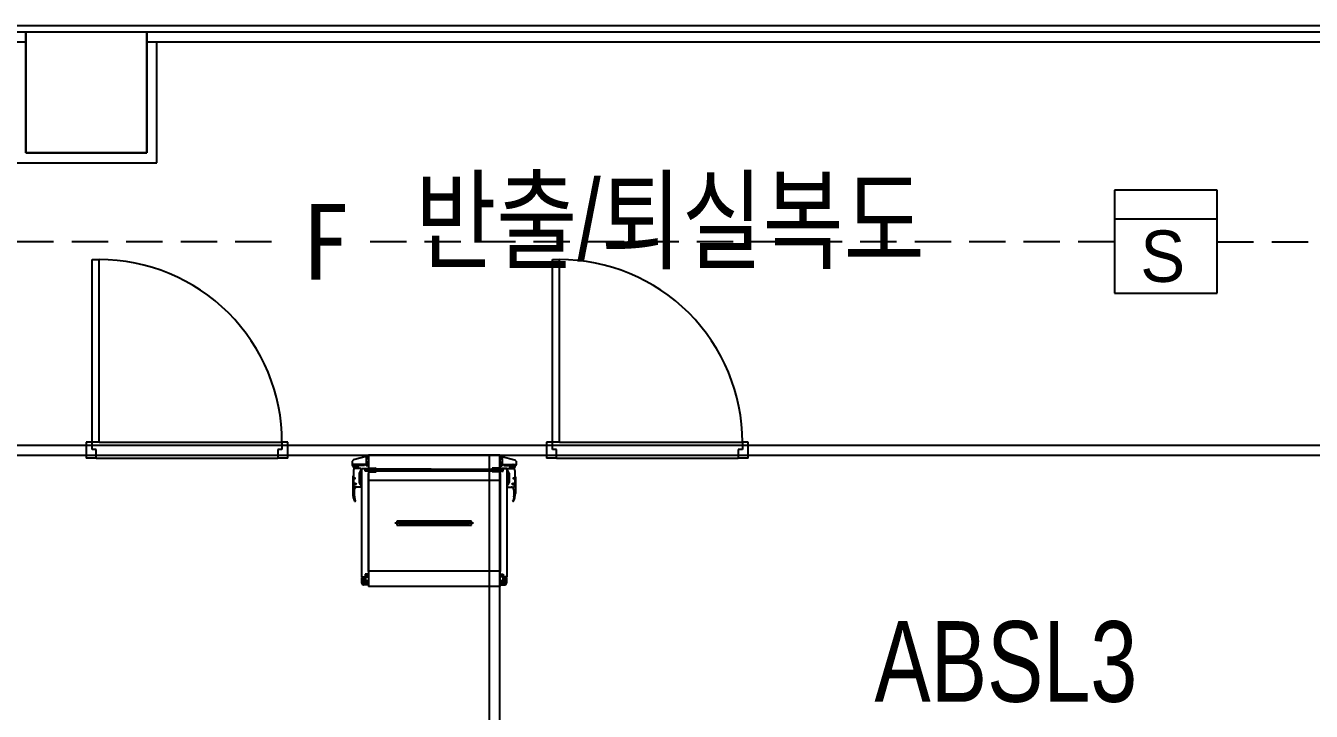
# Model space of a CAD drawing. Header units: millimetres. Extents: x 1710 to 94914, y 1329 to 63037.
# Drawn here: x 29981 to 36355, y 48525 to 51924 of the extents above; entities that cross this region are included whole.
import ezdxf
from ezdxf.enums import TextEntityAlignment as Align

# ---------------------------------------------------------------- set-up
doc = ezdxf.new("R2010")
doc.units = ezdxf.units.MM
doc.header["$LTSCALE"] = 120
doc.linetypes.add('HIDDENX2', pattern=[0.75, 0.5, -0.25])
for name, color, linetype in [('ARCH', 9, 'Continuous'), ('DET', 2, 'Continuous'), ('DET-S', 2, 'Continuous'), ('fire', 2, 'Continuous'), ('fire-l', 4, 'Continuous')]:
    doc.layers.add(name, color=color, linetype=linetype)
doc.styles.add('GHD', font='')
doc.styles.add('ghs', font='')
doc.styles.add('돋움', font='')
doc.styles.get('GHD').set_extended_font_data('Dotum')
doc.styles.get('ghs').set_extended_font_data('Dotum')
doc.styles.get('돋움').set_extended_font_data('DotumChe')

# ---------------------------------------------------------------- blocks, each defined once
blk = doc.blocks.new('e-01')
at = {"layer": 'DET'}
for p, q in [((1.5, 1.5), (-1.5, 1.5)), ((-1.5, 1.5), (-1.5, -1.5)), ((1.5, -1.5), (1.5, 1.5)), ((1.5, 0.66), (-1.5, 0.66))]:
    blk.add_line(p, q, dxfattribs=at)
at = {"layer": 'DET-S'}
blk.add_line((-1.5, -1.5), (1.5, -1.5), dxfattribs=at)
at = {"layer": 'DET', "color": 1, "style": 'ghs'}
blk.add_text('S', height=1.5, dxfattribs=at).set_placement((-0.745, -1.172))

msp = doc.modelspace()

# ---------------------------------------------------------------- linework, layer by layer
at = {"layer": 'ARCH', "color": 9}
for p, q in [((59231.3, 51924.2, 0), (23781.3, 51924.1, 0)), ((59231.3, 51924.2, 0), (23781.3, 51924.1, 0)), ((23781.3, 51894.2, 0), (29981.3, 51894.2, 0)), ((29981.3, 51894.2, 0), (29981.3, 51294.2, 0)), ((29981.3, 51894.2, 0), (30581.3, 51894.2, 0)), ((29981.3, 51294.2, 0), (29981.3, 51894.2, 0)), ((29981.3, 51894.2, 0), (30581.3, 51894.2, 0)), ((29981.3, 51294.2, 0), (29981.3, 51894.2, 0)), ((30581.3, 51894.2, 0), (39881.3, 51894.2, 0)), ((30581.3, 51294.2, 0), (30581.3, 51894.2, 0)), ((30581.3, 51894.2, 0), (30581.3, 51294.2, 0)), ((30581.3, 51894.2, 0), (30581.3, 51294.2, 0)), ((23781.3, 51844.2, 0), (29981.3, 51844.2, 0)), ((30581.3, 51844.2, 0), (39881.3, 51844.2, 0)), ((30631.3, 51244.2, 0), (30631.3, 51844.2, 0)), ((29981.3, 51294.2, 0), (30581.3, 51294.2, 0)), ((30581.3, 51294.2, 0), (29981.3, 51294.2, 0)), ((30581.3, 51294.2, 0), (29981.3, 51294.2, 0)), ((29931.3, 51244.2, 0), (30631.3, 51244.2, 0)), ((30310.7, 49859.2, 0), (30310.7, 50764.5, 0)), ((30310.7, 50764.5, 0), (30346, 50764.5, 0)), ((30346, 49859.2, 0), (30346, 50764.5, 0)), ((32593.1, 49859.2, 0), (32593.1, 50764.5, 0)), ((32593.1, 50764.5, 0), (32628.3, 50764.5, 0)), ((32628.3, 49859.2, 0), (32628.3, 50764.5, 0)), ((30310.7, 49859.2, 0), (30281.3, 49859.2, 0)), ((30281.3, 49859.2, 0), (30281.3, 49779.2, 0)), ((30310.7, 49823.3, 0), (30310.7, 49859.2, 0)), ((30346, 49859.2, 0), (30310.7, 49859.2, 0)), ((30346, 49859.2, 0), (31252, 49859.2, 0)), ((31252, 49859.2, 0), (31252, 49823.3, 0)), ((31281.3, 49859.2, 0), (31252, 49859.2, 0)), ((31281.3, 49779.2, 0), (31281.3, 49859.2, 0)), ((32593.1, 49859.2, 0), (32563.7, 49859.2, 0)), ((32563.7, 49859.2, 0), (32563.7, 49779.2, 0)), ((32593.1, 49823.3, 0), (32593.1, 49859.2, 0)), ((32628.3, 49859.2, 0), (32593.1, 49859.2, 0)), ((32628.3, 49859.2, 0), (33534.4, 49859.2, 0)), ((33534.4, 49859.2, 0), (33534.4, 49823.3, 0)), ((33563.7, 49859.2, 0), (33534.4, 49859.2, 0)), ((33563.7, 49779.2, 0), (33563.7, 49859.2, 0)), ((23831.3, 49794.2, 0), (42281.3, 49794.2, 0)), ((29431.3, 49844.2, 0), (42281.3, 49844.2, 0)), ((30281.3, 49844.2, 0), (30281.3, 49794.2, 0)), ((30281.3, 49844.2, 0), (30281.3, 49794.2, 0)), ((30331.2, 49823.3, 0), (30310.7, 49823.3, 0)), ((30331.2, 49779.2, 0), (30331.2, 49823.3, 0)), ((31231.5, 49823.3, 0), (31231.5, 49779.2, 0)), ((31252, 49823.3, 0), (31231.5, 49823.3, 0)), ((31252, 49823.3, 0), (31231.5, 49823.3, 0)), ((31281.3, 49794.2, 0), (31281.3, 49844.2, 0)), ((31668.8, 49787.6, 0), (31607.1, 49771.2, 0)), ((31669.1, 49787.6, 0), (31669.1, 49741.4, 0)), ((31671.9, 49780.1, 0), (31669.1, 49782.9, 0)), ((31680.3, 49787.6, 0), (31669.2, 49787.6, 0)), ((31680.3, 49787.6, 0), (31680.3, 49741.4, 0)), ((31681.3, 49794.2, 0), (31681.3, 49144.2, 0)), ((32331.3, 49794.2, 0), (31681.3, 49794.2, 0)), ((32281.3, 46194.2, 0), (32281.3, 49794.2, 0)), ((32331.3, 46194.2, 0), (32331.3, 49794.2, 0)), ((32331.3, 49794.2, 0), (32331.3, 49144.2, 0)), ((32332.4, 49787.6, 0), (32332.4, 49741.4, 0)), ((32332.4, 49787.6, 0), (32343.5, 49787.6, 0)), ((32340.8, 49780.1, 0), (32343.6, 49782.9, 0)), ((32343.6, 49787.6, 0), (32343.6, 49741.4, 0)), ((32343.9, 49787.6, 0), (32405.6, 49771.2, 0)), ((32563.7, 49844.2, 0), (32563.7, 49794.2, 0)), ((32563.7, 49844.2, 0), (32563.7, 49794.2, 0)), ((32613.6, 49823.3, 0), (32593.1, 49823.3, 0)), ((32613.6, 49779.2, 0), (32613.6, 49823.3, 0)), ((33513.9, 49823.3, 0), (33513.9, 49779.2, 0)), ((33534.4, 49823.3, 0), (33513.9, 49823.3, 0)), ((33534.4, 49823.3, 0), (33513.9, 49823.3, 0)), ((33563.7, 49794.2, 0), (33563.7, 49844.2, 0)), ((30331.2, 49779.2, 0), (30281.3, 49779.2, 0)), ((30331.2, 49779.2, 0), (31231.5, 49779.2, 0)), ((31281.3, 49779.2, 0), (31231.5, 49779.2, 0)), ((31600.2, 49764.4, 0), (31600.2, 49748.9, 0)), ((31669.1, 49748.9, 0), (31600.2, 49748.9, 0)), ((31600.3, 49748, 0), (31600.3, 49746.4, 0)), ((31600.3, 49745.8, 0), (31607.6, 49734.8, 0)), ((31615.3, 49748.9, 0), (31601.1, 49748.9, 0)), ((31605.8, 49718.7, 0), (31605.8, 49646, 0)), ((31643.6, 49728.1, 0), (31615.3, 49728.1, 0)), ((31616.2, 49748, 0), (31616.2, 49737.6, 0)), ((31660.6, 49744.2, 0), (31616.2, 49744.2, 0)), ((31618.8, 49739.5, 0), (31622.6, 49739.5, 0)), ((31618.8, 49728.1, 0), (31618.8, 49739.5, 0)), ((31632.9, 49728.1, 0), (31632.9, 49728.1, 0)), ((31643.6, 49728.1, 0), (31643.6, 49636.6, 0)), ((31646.4, 49728.1, 0), (31646.4, 49191.4, 0)), ((31646.4, 49728.1, 0), (31679.5, 49728.1, 0)), ((31660.6, 49748.9, 0), (31660.6, 49744.2, 0)), ((31664.6, 49715.1, 0), (31664.6, 49728.1, 0)), ((31683.7, 49778.2, 0), (31666.1, 49778.2, 0)), ((31683.3, 49750.8, 0), (31666.1, 49750.8, 0)), ((31680.8, 49726.9, 0), (31666.2, 49726.9, 0)), ((31666.2, 49726.9, 0), (31666.2, 49716.4, 0)), ((31666.2, 49723.7, 0), (31666.3, 49723.8, 0)), ((31666.2, 49723.8, 0), (31666.3, 49723.8, 0)), ((31666.9, 49721, 0), (31666.9, 49721.6, 0)), ((31666.9, 49721.6, 0), (31667.5, 49721.5, 0)), ((31666.9, 49721, 0), (31667.5, 49721.5, 0)), ((31671.9, 49776.3, 0), (31669.1, 49773.4, 0)), ((31680.3, 49760.2, 0), (31669.1, 49760.2, 0)), ((31680.3, 49741.4, 0), (31669.1, 49741.4, 0)), ((31672, 49752.7, 0), (31669.2, 49755.5, 0)), ((31672, 49748.9, 0), (31669.2, 49746.1, 0)), ((31670.4, 49724, 0), (31671, 49724.2, 0)), ((31670.8, 49723.5, 0), (31670.4, 49724, 0)), ((31670.8, 49723.5, 0), (31671, 49724.2, 0)), ((31671.9, 49780.1, 0), (31671.9, 49776.3, 0)), ((31680.3, 49780.1, 0), (31671.9, 49780.1, 0)), ((31680.3, 49776.3, 0), (31671.9, 49776.3, 0)), ((31672, 49752.7, 0), (31672, 49748.9, 0)), ((31680.3, 49752.7, 0), (31672, 49752.7, 0)), ((31680.3, 49748.9, 0), (31672, 49748.9, 0)), ((31673.4, 49726.5, 0), (31673.7, 49726.7, 0)), ((31673.4, 49726.5, 0), (31673.4, 49726.7, 0)), ((31674, 49719.7, 0), (31674, 49720.3, 0)), ((31674, 49720.3, 0), (31674.6, 49720.2, 0)), ((31674, 49719.7, 0), (31674.6, 49720.2, 0)), ((31674.2, 49718.3, 0), (31674.8, 49718.5, 0)), ((31674.6, 49717.9, 0), (31674.2, 49718.3, 0)), ((31674.6, 49717.9, 0), (31674.8, 49718.5, 0)), ((31676.2, 49722.7, 0), (31677, 49722.5, 0)), ((31676.3, 49721.8, 0), (31676.2, 49722.7, 0)), ((31676.3, 49721.8, 0), (31677, 49722.5, 0)), ((31677.3, 49726.3, 0), (31677.9, 49726.4, 0)), ((31677.6, 49725.8, 0), (31677.3, 49726.3, 0)), ((31677.6, 49725.8, 0), (31677.9, 49726.4, 0)), ((31721.4, 49721.2, 0), (31677.8, 49721.1, 0)), ((31679.5, 49726.9, 0), (31679.5, 49728.1, 0)), ((31680.5, 49725.2, 0), (31680.5, 49725.7, 0)), ((31680.5, 49725.7, 0), (31680.8, 49725.7, 0)), ((31680.5, 49725.2, 0), (31680.8, 49725.4, 0)), ((31680.8, 49716.4, 0), (31680.8, 49726.9, 0)), ((31719.1, 49730.6, 0), (31681.3, 49711.7, 0)), ((31681.3, 49730.6, 0), (31719.1, 49711.7, 0)), ((31681.3, 49730.6, 0), (31719.1, 49730.6, 0)), ((31681.3, 49726.3, 0), (31681.3, 49707.4, 0)), ((31681.3, 49726.3, 0), (31681.3, 49707.4, 0)), ((31719.1, 49730.6, 0), (31719.1, 49711.7, 0)), ((31719.1, 49725.9, 0), (32293.6, 49725.9, 0)), ((31991.6, 49725.9, 0), (31719.1, 49725.9, 0)), ((32291.3, 49721.2, 0), (32334.9, 49721.1, 0)), ((32331.3, 49730.6, 0), (32293.6, 49730.6, 0)), ((32293.6, 49730.6, 0), (32331.3, 49711.7, 0)), ((32331.3, 49730.6, 0), (32293.6, 49711.7, 0)), ((32293.6, 49730.6, 0), (32293.6, 49711.7, 0)), ((32329, 49778.2, 0), (32346.6, 49778.2, 0)), ((32329.4, 49750.8, 0), (32346.6, 49750.8, 0)), ((32331.3, 49726.3, 0), (32331.3, 49707.4, 0)), ((32332, 49726.3, 0), (32331.7, 49726.3, 0)), ((32331.9, 49725.8, 0), (32331.7, 49726, 0)), ((32331.9, 49716.4, 0), (32331.9, 49726.9, 0)), ((32331.9, 49726.9, 0), (32346.5, 49726.9, 0)), ((32331.9, 49725.8, 0), (32332, 49726.3, 0)), ((32332.4, 49780.1, 0), (32340.8, 49780.1, 0)), ((32332.4, 49776.3, 0), (32340.8, 49776.3, 0)), ((32332.4, 49760.2, 0), (32343.6, 49760.2, 0)), ((32332.4, 49752.7, 0), (32340.7, 49752.7, 0)), ((32332.4, 49748.9, 0), (32340.7, 49748.9, 0)), ((32332.4, 49741.4, 0), (32343.6, 49741.4, 0)), ((32366.3, 49728.1, 0), (32333.2, 49728.1, 0)), ((32333.2, 49726.9, 0), (32333.2, 49728.1, 0)), ((32334.2, 49728.1, 0), (32366.3, 49728.1, 0)), ((32334.9, 49726.4, 0), (32334.6, 49727.1, 0)), ((32335.2, 49726.9, 0), (32334.6, 49727.1, 0)), ((32334.9, 49726.4, 0), (32335.2, 49726.9, 0)), ((32336.3, 49723.3, 0), (32335.4, 49723.2, 0)), ((32336.2, 49722.4, 0), (32335.4, 49723.2, 0)), ((32336.2, 49722.4, 0), (32336.3, 49723.3, 0)), ((32337.9, 49718.5, 0), (32337.7, 49719.1, 0)), ((32338.2, 49718.9, 0), (32337.7, 49719.1, 0)), ((32338.5, 49720.9, 0), (32337.9, 49720.8, 0)), ((32338.4, 49720.3, 0), (32337.9, 49720.8, 0)), ((32337.9, 49718.5, 0), (32338.2, 49718.9, 0)), ((32338.4, 49720.3, 0), (32338.5, 49720.9, 0)), ((32339, 49727.1, 0), (32338.7, 49727.3, 0)), ((32339, 49727.1, 0), (32339, 49727.3, 0)), ((32340.7, 49752.7, 0), (32343.5, 49755.5, 0)), ((32340.7, 49752.7, 0), (32340.7, 49748.9, 0)), ((32340.7, 49748.9, 0), (32343.5, 49746.1, 0)), ((32340.8, 49780.1, 0), (32340.8, 49776.3, 0)), ((32340.8, 49776.3, 0), (32343.6, 49773.4, 0)), ((32341.7, 49724.1, 0), (32341.5, 49724.8, 0)), ((32342, 49724.6, 0), (32341.5, 49724.8, 0)), ((32341.7, 49724.1, 0), (32342, 49724.6, 0)), ((32343.6, 49748.9, 0), (32412.5, 49748.9, 0)), ((32344.5, 49716.8, 0), (32344.5, 49716.8, 0)), ((32344.6, 49716.8, 0), (32344.5, 49716.8, 0)), ((32345.6, 49722.2, 0), (32345, 49722.1, 0)), ((32345.5, 49721.6, 0), (32345, 49722.1, 0)), ((32345.5, 49721.6, 0), (32345.6, 49722.2, 0)), ((32346.3, 49724.3, 0), (32346.2, 49724.4, 0)), ((32346.3, 49724.4, 0), (32346.2, 49724.4, 0)), ((32346.5, 49726.9, 0), (32346.5, 49716.4, 0)), ((32348.1, 49715.1, 0), (32348.1, 49728.1, 0)), ((32352.1, 49748.9, 0), (32352.1, 49744.2, 0)), ((32352.1, 49744.2, 0), (32396.5, 49744.2, 0)), ((32366.3, 49728.1, 0), (32366.3, 49191.4, 0)), ((32369.1, 49728.1, 0), (32369.1, 49636.6, 0)), ((32369.1, 49728.1, 0), (32397.4, 49728.1, 0)), ((32379.7, 49728.1, 0), (32379.7, 49728.1, 0)), ((32393.9, 49739.5, 0), (32390.1, 49739.5, 0)), ((32393.9, 49728.1, 0), (32393.9, 49739.5, 0)), ((32396.5, 49748, 0), (32396.5, 49737.6, 0)), ((32397.4, 49748.9, 0), (32411.6, 49748.9, 0)), ((32412.4, 49745.8, 0), (32405, 49734.8, 0)), ((32406.8, 49718.7, 0), (32406.8, 49646, 0)), ((32412.4, 49748, 0), (32412.4, 49746.4, 0)), ((32412.5, 49764.4, 0), (32412.5, 49748.9, 0)), ((32613.6, 49779.2, 0), (32563.7, 49779.2, 0)), ((32613.6, 49779.2, 0), (33513.9, 49779.2, 0)), ((33563.7, 49779.2, 0), (33513.9, 49779.2, 0)), ((31603, 49687.6, 0), (31603, 49604.7, 0)), ((31606.8, 49680, 0), (31614.3, 49680, 0)), ((31610.6, 49683.8, 0), (31610.6, 49676.2, 0)), ((31615.3, 49657.4, 0), (31615.3, 49646, 0)), ((31646, 49697.9, 0), (31633, 49697.9, 0)), ((31646, 49664, 0), (31633, 49664, 0)), ((31635.1, 49705.5, 0), (31635.1, 49659.2, 0)), ((31637, 49699.8, 0), (31635.1, 49701.7, 0)), ((31637, 49696.1, 0), (31635.1, 49694.2, 0)), ((31637, 49665.9, 0), (31635.1, 49667.7, 0)), ((31637, 49662.1, 0), (31635.1, 49660.2, 0)), ((31637, 49699.8, 0), (31637, 49696.1, 0)), ((31643.6, 49699.8, 0), (31637, 49699.8, 0)), ((31643.6, 49696.1, 0), (31637, 49696.1, 0)), ((31637, 49665.9, 0), (31637, 49662.1, 0)), ((31643.6, 49665.9, 0), (31637, 49665.9, 0)), ((31643.6, 49662.1, 0), (31637, 49662.1, 0)), ((31679.4, 49715.1, 0), (31664.6, 49715.1, 0)), ((31666.2, 49716.4, 0), (31680.8, 49716.4, 0)), ((31667.8, 49716.2, 0), (31668, 49716.2, 0)), ((31668, 49716.2, 0), (31668, 49716.2, 0)), ((31679.5, 49704.6, 0), (31679.5, 49217.2, 0)), ((31681.3, 49711.7, 0), (31719.1, 49711.7, 0)), ((32331.3, 49669.2, 0), (31681.3, 49669.2, 0)), ((31719.1, 49716.3, 0), (32293.6, 49716.3, 0)), ((31991.6, 49716.3, 0), (31719.1, 49716.3, 0)), ((32331.3, 49711.7, 0), (32293.6, 49711.7, 0)), ((32346.5, 49716.4, 0), (32331.9, 49716.4, 0)), ((32333.2, 49704.6, 0), (32333.2, 49217.2, 0)), ((32333.3, 49715.1, 0), (32348.1, 49715.1, 0)), ((32366.7, 49697.9, 0), (32379.7, 49697.9, 0)), ((32366.7, 49664, 0), (32379.7, 49664, 0)), ((32369.1, 49699.8, 0), (32375.7, 49699.8, 0)), ((32369.1, 49696.1, 0), (32375.7, 49696.1, 0)), ((32369.1, 49665.9, 0), (32375.7, 49665.9, 0)), ((32369.1, 49662.1, 0), (32375.7, 49662.1, 0)), ((32375.7, 49699.8, 0), (32377.6, 49701.7, 0)), ((32375.7, 49699.8, 0), (32375.7, 49696.1, 0)), ((32375.7, 49696.1, 0), (32377.6, 49694.2, 0)), ((32375.7, 49665.9, 0), (32377.6, 49667.7, 0)), ((32375.7, 49665.9, 0), (32375.7, 49662.1, 0)), ((32375.7, 49662.1, 0), (32377.6, 49660.2, 0)), ((32377.6, 49705.5, 0), (32377.6, 49659.2, 0)), ((32397.4, 49657.4, 0), (32397.4, 49646, 0)), ((32405.9, 49680, 0), (32398.4, 49680, 0)), ((32402.1, 49683.8, 0), (32402.1, 49676.2, 0)), ((32409.7, 49687.6, 0), (32409.7, 49604.7, 0)), ((31609.6, 49651.7, 0), (31620.9, 49651.7, 0)), ((31643.6, 49636.6, 0), (31615.3, 49636.6, 0)), ((32369.1, 49636.6, 0), (32397.4, 49636.6, 0)), ((32403.1, 49651.7, 0), (32391.7, 49651.7, 0)), ((31610.7, 49587.7, 0), (31613.7, 49572.7, 0)), ((31613.2, 49566.6, 0), (31612.8, 49566.7, 0)), ((31613.7, 49572.7, 0), (31614.4, 49567.6, 0)), ((32399, 49572.7, 0), (32398.3, 49567.6, 0)), ((32402, 49587.7, 0), (32399, 49572.7, 0)), ((32399.4, 49566.6, 0), (32399.9, 49566.7, 0)), ((32191.2, 49466.8, 0), (31821.5, 49466.8, 0)), ((31821.5, 49466.8, 0), (31821.5, 49448.3, 0)), ((31834.4, 49466.8, 0), (31834.4, 49448.3, 0)), ((32175.1, 49463.6, 0), (31837.6, 49463.6, 0)), ((31837.6, 49463.6, 0), (31837.6, 49451.5, 0)), ((32175.1, 49451.5, 0), (32175.1, 49463.6, 0)), ((32178.3, 49448.3, 0), (32178.3, 49466.8, 0)), ((32191.2, 49448.3, 0), (32191.2, 49466.8, 0)), ((32201.8, 49457.5, 0), (31810.9, 49457.5, 0)), ((31821.5, 49448.3, 0), (32191.2, 49448.3, 0)), ((31837.6, 49451.5, 0), (32175.1, 49451.5, 0)), ((32331.3, 49219.2, 0), (31681.3, 49219.2, 0)), ((31668.6, 49182.8, 0), (31644.5, 49182.8, 0)), ((31654.4, 49162, 0), (31645.9, 49162, 0)), ((31646.4, 49191.4, 0), (31679.5, 49191.4, 0)), ((31646.9, 49187.5, 0), (31646.9, 49162, 0)), ((31662.9, 49190.4, 0), (31649.7, 49190.4, 0)), ((31662.9, 49176.2, 0), (31649.7, 49176.2, 0)), ((31650.7, 49176.2, 0), (31661, 49176.2, 0)), ((31654, 49182.8, 0), (31651.6, 49180.9, 0)), ((31661, 49180.9, 0), (31651.6, 49180.9, 0)), ((31651.6, 49176.2, 0), (31651.6, 49180.9, 0)), ((31662, 49176.2, 0), (31651.6, 49176.2, 0)), ((31654, 49182.8, 0), (31654, 49190.4, 0)), ((31658.7, 49182.8, 0), (31654, 49182.8, 0)), ((31655.4, 49162, 0), (31657.3, 49162, 0)), ((31656.3, 49175.2, 0), (31656.3, 49190.4, 0)), ((31656.3, 49163.9, 0), (31656.3, 49172.4, 0)), ((31656.3, 49171.5, 0), (31665.7, 49171.5, 0)), ((31656.3, 49163, 0), (31656.3, 49161.1, 0)), ((31656.3, 49160.1, 0), (31656.3, 49151.7, 0)), ((31673.3, 49152.6, 0), (31656.3, 49152.6, 0)), ((31658.2, 49162, 0), (31666.7, 49162, 0)), ((31658.7, 49182.8, 0), (31658.7, 49190.4, 0)), ((31658.7, 49182.8, 0), (31661, 49180.9, 0)), ((31661, 49176.2, 0), (31661, 49180.9, 0)), ((31679.4, 49204.5, 0), (31664.6, 49204.5, 0)), ((31664.6, 49204.5, 0), (31664.6, 49191.4, 0)), ((31665.7, 49171.5, 0), (31673.3, 49171.5, 0)), ((31665.8, 49187.5, 0), (31665.8, 49162, 0)), ((31666.2, 49203.2, 0), (31680.8, 49203.2, 0)), ((31666.2, 49192.6, 0), (31666.2, 49203.2, 0)), ((31666.2, 49195.7, 0), (31666.3, 49195.5, 0)), ((31666.2, 49195.5, 0), (31666.3, 49195.5, 0)), ((31680.8, 49192.6, 0), (31666.2, 49192.6, 0)), ((31666.9, 49198.3, 0), (31667.5, 49197.9, 0)), ((31666.9, 49198.3, 0), (31666.9, 49197.7, 0)), ((31666.9, 49197.7, 0), (31667.5, 49197.9, 0)), ((31667.8, 49203.2, 0), (31668, 49203.1, 0)), ((31668, 49203.2, 0), (31668, 49203.1, 0)), ((31669.5, 49162, 0), (31681.1, 49162, 0)), ((31670.8, 49195.8, 0), (31670.4, 49195.4, 0)), ((31670.4, 49195.4, 0), (31671, 49195.2, 0)), ((31670.5, 49168.6, 0), (31670.5, 49155.4, 0)), ((31670.5, 49166.8, 0), (31675.2, 49166.8, 0)), ((31670.5, 49157.3, 0), (31675.2, 49157.3, 0)), ((31670.8, 49195.8, 0), (31671, 49195.2, 0)), ((31677.1, 49171.5, 0), (31673.3, 49171.5, 0)), ((31677.1, 49152.6, 0), (31673.3, 49152.6, 0)), ((31673.4, 49192.9, 0), (31673.7, 49192.6, 0)), ((31673.4, 49192.9, 0), (31673.4, 49192.6, 0)), ((31674, 49199.6, 0), (31674.6, 49199.2, 0)), ((31674, 49199.6, 0), (31674, 49199.1, 0)), ((31674, 49199.1, 0), (31674.6, 49199.2, 0)), ((31674.6, 49201.5, 0), (31674.2, 49201, 0)), ((31674.2, 49201, 0), (31674.8, 49200.8, 0)), ((31674.6, 49201.5, 0), (31674.8, 49200.8, 0)), ((31675.2, 49166.8, 0), (31675.2, 49157.3, 0)), ((31677.1, 49164.4, 0), (31675.2, 49166.8, 0)), ((31677.1, 49159.7, 0), (31675.2, 49157.3, 0)), ((31676.3, 49197.5, 0), (31676.2, 49196.7, 0)), ((31676.2, 49196.7, 0), (31677, 49196.8, 0)), ((31676.3, 49197.5, 0), (31677, 49196.8, 0)), ((31677.1, 49164.4, 0), (31677.1, 49159.7, 0)), ((31677.1, 49164.4, 0), (31679.9, 49164.4, 0)), ((31677.1, 49159.7, 0), (31679.9, 49159.7, 0)), ((31677.6, 49193.6, 0), (31677.3, 49193.1, 0)), ((31677.3, 49193.1, 0), (31677.9, 49192.9, 0)), ((31677.6, 49193.6, 0), (31677.9, 49192.9, 0)), ((31679.5, 49192.6, 0), (31679.5, 49191.4, 0)), ((31679.9, 49168.6, 0), (31679.9, 49155.4, 0)), ((31680.5, 49194.2, 0), (31680.8, 49193.9, 0)), ((31680.5, 49194.2, 0), (31680.5, 49193.6, 0)), ((31680.5, 49193.6, 0), (31680.8, 49193.7, 0)), ((31680.8, 49203.2, 0), (31680.8, 49192.6, 0)), ((32331.3, 49144.2, 0), (31681.3, 49144.2, 0)), ((32343.2, 49162, 0), (32331.6, 49162, 0)), ((32331.9, 49203.2, 0), (32331.9, 49192.6, 0)), ((32346.5, 49203.2, 0), (32331.9, 49203.2, 0)), ((32331.9, 49192.6, 0), (32346.5, 49192.6, 0)), ((32332.2, 49194.2, 0), (32332, 49193.9, 0)), ((32332.3, 49193.6, 0), (32332, 49193.7, 0)), ((32332.2, 49194.2, 0), (32332.3, 49193.6, 0)), ((32332.8, 49168.6, 0), (32332.8, 49155.4, 0)), ((32335.6, 49164.4, 0), (32332.8, 49164.4, 0)), ((32335.6, 49159.7, 0), (32332.8, 49159.7, 0)), ((32333.2, 49192.6, 0), (32333.2, 49191.4, 0)), ((32366.3, 49191.4, 0), (32333.2, 49191.4, 0)), ((32333.3, 49204.5, 0), (32348.1, 49204.5, 0)), ((32335.2, 49193.6, 0), (32334.9, 49192.9, 0)), ((32335.5, 49193.1, 0), (32334.9, 49192.9, 0)), ((32335.2, 49193.6, 0), (32335.5, 49193.1, 0)), ((32335.6, 49171.5, 0), (32339.4, 49171.5, 0)), ((32335.6, 49164.4, 0), (32337.5, 49166.8, 0)), ((32335.6, 49164.4, 0), (32335.6, 49159.7, 0)), ((32335.6, 49159.7, 0), (32337.5, 49157.3, 0)), ((32335.6, 49152.6, 0), (32339.4, 49152.6, 0)), ((32336.5, 49197.5, 0), (32335.7, 49196.8, 0)), ((32336.6, 49196.7, 0), (32335.7, 49196.8, 0)), ((32336.5, 49197.5, 0), (32336.6, 49196.7, 0)), ((32337.5, 49166.8, 0), (32337.5, 49157.3, 0)), ((32342.2, 49166.8, 0), (32337.5, 49166.8, 0)), ((32342.2, 49157.3, 0), (32337.5, 49157.3, 0)), ((32338.2, 49201.5, 0), (32338, 49200.8, 0)), ((32338.5, 49201, 0), (32338, 49200.8, 0)), ((32338.2, 49201.5, 0), (32338.5, 49201, 0)), ((32338.7, 49199.6, 0), (32338.2, 49199.2, 0)), ((32338.8, 49199.1, 0), (32338.2, 49199.2, 0)), ((32338.7, 49199.6, 0), (32338.8, 49199.1, 0)), ((32339.3, 49192.9, 0), (32339, 49192.6, 0)), ((32339.3, 49192.9, 0), (32339.3, 49192.6, 0)), ((32347, 49171.5, 0), (32339.4, 49171.5, 0)), ((32339.4, 49152.6, 0), (32356.4, 49152.6, 0)), ((32342, 49195.8, 0), (32341.8, 49195.2, 0)), ((32342.3, 49195.4, 0), (32341.8, 49195.2, 0)), ((32342, 49195.8, 0), (32342.3, 49195.4, 0)), ((32342.2, 49168.6, 0), (32342.2, 49155.4, 0)), ((32344.1, 49182.8, 0), (32368.2, 49182.8, 0)), ((32344.8, 49203.2, 0), (32344.8, 49203.1, 0)), ((32344.9, 49203.2, 0), (32344.8, 49203.1, 0)), ((32345.8, 49198.3, 0), (32345.3, 49197.9, 0)), ((32345.9, 49197.7, 0), (32345.3, 49197.9, 0)), ((32345.8, 49198.3, 0), (32345.9, 49197.7, 0)), ((32354.5, 49162, 0), (32346, 49162, 0)), ((32346.5, 49192.6, 0), (32346.5, 49203.2, 0)), ((32346.6, 49195.7, 0), (32346.5, 49195.5, 0)), ((32346.6, 49195.5, 0), (32346.5, 49195.5, 0)), ((32346.9, 49187.5, 0), (32346.9, 49162, 0)), ((32356.4, 49171.5, 0), (32347, 49171.5, 0)), ((32348.1, 49204.5, 0), (32348.1, 49191.4, 0)), ((32349.8, 49190.4, 0), (32363, 49190.4, 0)), ((32349.8, 49176.2, 0), (32363, 49176.2, 0)), ((32350.7, 49176.2, 0), (32361.1, 49176.2, 0)), ((32354, 49182.8, 0), (32351.6, 49180.9, 0)), ((32351.6, 49180.9, 0), (32361.1, 49180.9, 0)), ((32351.6, 49176.2, 0), (32351.6, 49180.9, 0)), ((32362, 49176.2, 0), (32351.6, 49176.2, 0)), ((32354, 49182.8, 0), (32354, 49190.4, 0)), ((32354, 49182.8, 0), (32358.7, 49182.8, 0)), ((32357.3, 49162, 0), (32355.4, 49162, 0)), ((32356.4, 49175.2, 0), (32356.4, 49190.4, 0)), ((32356.4, 49163.9, 0), (32356.4, 49172.4, 0)), ((32356.4, 49163, 0), (32356.4, 49161.1, 0)), ((32356.4, 49160.1, 0), (32356.4, 49151.7, 0)), ((32358.3, 49162, 0), (32366.8, 49162, 0)), ((32358.7, 49182.8, 0), (32358.7, 49190.4, 0)), ((32358.7, 49182.8, 0), (32361.1, 49180.9, 0)), ((32361.1, 49176.2, 0), (32361.1, 49180.9, 0)), ((32365.8, 49187.5, 0), (32365.8, 49162, 0))]:
    msp.add_line(p, q, dxfattribs=at)
for centre, radius in [((31611.5, 49737.6, 0), 4.72), ((32401.2, 49737.6, 0), 4.72), ((31610.6, 49680, 0), 2.83), ((31615.3, 49651.7, 0), 3.78), ((32397.4, 49651.7, 0), 3.78), ((32402.1, 49680, 0), 2.83), ((31656.3, 49162, 0), 4.72), ((32356.4, 49162, 0), 4.72)]:
    msp.add_circle(centre, radius, dxfattribs=at)
for centre, radius, start, end in [((30347.3, 49859.8, 0), 904.7, 359.96385, 90.08492), ((32629.7, 49859.8, 0), 904.7, 359.96385, 90.08492), ((31669.2, 49786.7, 0), 0.944, 90, 104.80942), ((32343.5, 49786.7, 0), 0.944, 75.19058, 90), ((31609.4, 49762.3, 0), 9.44, 104.80942, 166.70904), ((31601.2, 49748, 0), 0.944, 90, 180), ((31601.2, 49746.4, 0), 0.944, 180, 213.42542), ((31611.5, 49737.6, 0), 6.13, 174.51142, 39.71514), ((31615.3, 49718.7, 0), 9.44, 90, 180), ((31615.3, 49748, 0), 0.944, 0, 90), ((31622.6, 49728.1, 0), 11.3, 0, 90), ((31648.3, 49705.5, 0), 13.2, 110.92483, 180), ((32364.4, 49705.5, 0), 13.2, 0, 69.07517), ((32390.1, 49728.1, 0), 11.3, 90, 180), ((32401.2, 49737.6, 0), 6.13, 140.28486, 5.48858), ((32397.4, 49748, 0), 0.944, 90, 180), ((32397.4, 49718.7, 0), 9.44, 0, 90), ((32403.3, 49762.3, 0), 9.44, 13.29096, 75.19058), ((32411.4, 49748, 0), 0.944, 0, 90), ((32411.4, 49746.4, 0), 0.944, 326.57458, 0), ((31605.8, 49687.6, 0), 2.83, 90, 180), ((31648.3, 49659.2, 0), 13.2, 180, 249.07517), ((32364.4, 49659.2, 0), 13.2, 290.92483, 0), ((32406.8, 49687.6, 0), 2.83, 0, 90), ((31694.5, 49607.1, 0), 91.5, 181.53104, 205.86463), ((31615.3, 49646, 0), 9.44, 180, 270), ((31768.9, 49607.1, 0), 159.4, 173.60619, 186.99451), ((31624, 49623, 0), 13.6, 86.78882, 171.97119), ((32388.7, 49623, 0), 13.6, 8.02881, 93.21118), ((32397.4, 49646, 0), 9.44, 270, 0), ((32318.2, 49607.1, 0), 91.5, 334.13537, 358.46896), ((32243.8, 49607.1, 0), 159.4, 353.00549, 6.39381), ((31613, 49567.6, 0), 0.944, 205.52728, 258.37627), ((31614.5, 49568.8, 0), 2.83, 226.26689, 345.09965), ((31613.4, 49567.5, 0), 0.944, 258.37627, 3.93352), ((31611.8, 49561.4, 0), 9.21, 57.31251, 75.30843), ((31616.3, 49568.3, 0), 0.944, 345.09965, 57.31251), ((32396.4, 49568.3, 0), 0.944, 122.68749, 194.90035), ((32398.2, 49568.8, 0), 2.83, 194.90035, 313.73311), ((32400.8, 49561.4, 0), 9.21, 104.69157, 122.68749), ((32399.3, 49567.5, 0), 0.944, 176.06648, 281.62373), ((32399.7, 49567.6, 0), 0.944, 281.62373, 334.47272), ((31649.7, 49187.5, 0), 2.83, 90, 180), ((31649.7, 49179, 0), 2.83, 180, 270), ((31656.3, 49162, 0), 9.44, 90, 180), ((31656.3, 49162, 0), 9.44, 180, 270), ((31656.3, 49162, 0), 9.44, 270, 0), ((31662.9, 49187.5, 0), 2.83, 0, 90), ((31662.9, 49179, 0), 2.83, 270, 0), ((31673.3, 49168.6, 0), 2.83, 90, 180), ((31673.3, 49155.4, 0), 2.83, 180, 270), ((31677.1, 49168.6, 0), 2.83, 0, 90), ((31677.1, 49155.4, 0), 2.83, 270, 0), ((32335.6, 49168.6, 0), 2.83, 90, 180), ((32335.6, 49155.4, 0), 2.83, 180, 270), ((32339.4, 49168.6, 0), 2.83, 0, 90), ((32339.4, 49155.4, 0), 2.83, 270, 0), ((32349.8, 49187.5, 0), 2.83, 90, 180), ((32349.8, 49179, 0), 2.83, 180, 270), ((32356.4, 49162, 0), 9.44, 180, 270), ((32356.4, 49162, 0), 9.44, 0, 90), ((32356.4, 49162, 0), 9.44, 270, 0), ((32363, 49187.5, 0), 2.83, 0, 90), ((32363, 49179, 0), 2.83, 270, 0)]:
    msp.add_arc(centre, radius, start, end, dxfattribs=at)
at = {"layer": 'fire-l', "linetype": 'HIDDENX2', "ltscale": 3}
for p, q in [((31199.8, 50853.2, 0), (28714.9, 50853.2, 0)), ((35379.1, 50853.2, 0), (31684.7, 50853.2, 0)), ((35889.1, 50853.2, 0), (38551.8, 50853.2, 0))]:
    msp.add_line(p, q, dxfattribs=at)

# ---------------------------------------------------------------- block references
at = {"layer": 'fire-l', "xscale": 170, "yscale": 170, "zscale": 170}
msp.add_blockref('e-01', (35634.1, 50853.2, 0), dxfattribs=at)

# ---------------------------------------------------------------- texts
at = {"layer": 'ARCH', "color": 9, "style": 'GHD', "width": 0.8}
for s, p in [('반출/퇴실복도', (31913, 50760, 0)), ('ABSL3', (34189.2, 48571.8, 0))]:
    msp.add_text(s, height=400, dxfattribs=at).set_placement(p)
at = {"layer": 'fire', "linetype": 'HIDDENX2', "ltscale": 2, "style": '돋움'}
msp.add_text('F', height=375, dxfattribs=at).set_placement((31469.5, 50853.2, 0), align=Align.MIDDLE)

doc.saveas('drawing.dxf')
